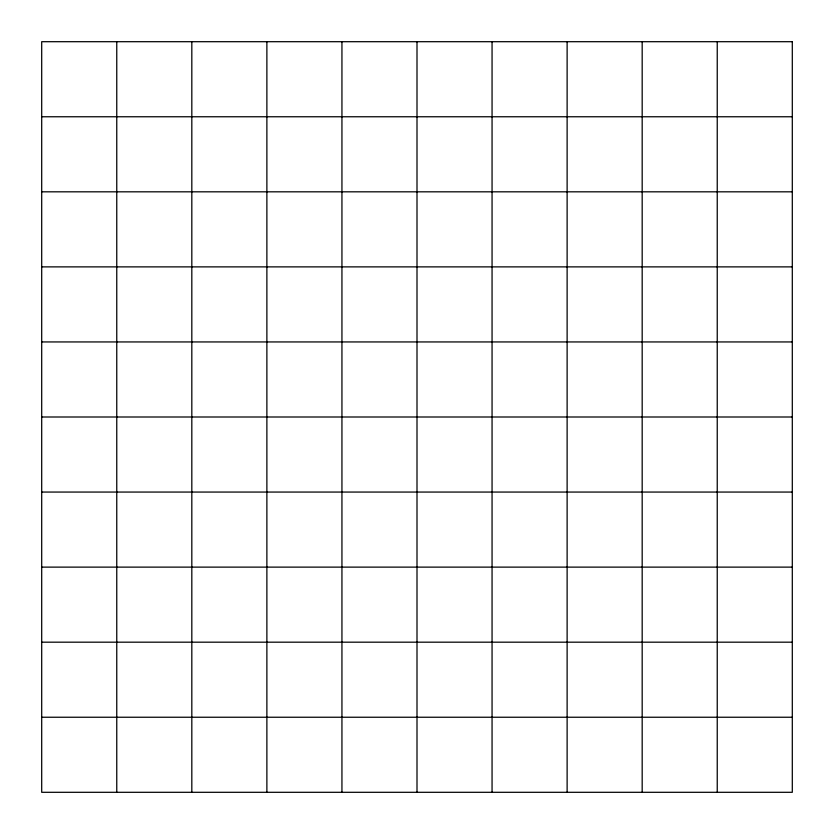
<?xml version="1.0" encoding="UTF-8"?>
<svg xmlns="http://www.w3.org/2000/svg" width="834" height="834" viewBox="0 0 834 834"><rect width="100%" height="100%" fill="white"/><g stroke="black" fill="none" stroke-linecap="round" stroke-linejoin="round"><path stroke-width="1.25" d="M41.7 116.76L792.3 116.76M41.7 191.82L792.3 191.82M41.7 266.88L792.3 266.88M41.7 341.94L792.3 341.94M41.7 417L792.3 417M41.7 492.06L792.3 492.06M41.7 567.12L792.3 567.12M41.7 642.18L792.3 642.18M41.7 717.24L792.3 717.24M717.24 41.7L717.24 792.3M642.18 41.7L642.18 792.3M567.12 41.7L567.12 792.3M492.06 41.7L492.06 792.3M417 41.7L417 792.3M341.94 41.7L341.94 792.3M266.88 41.7L266.88 792.3M191.82 41.7L191.82 792.3M116.76 41.7L116.76 792.3M792.3 41.7L41.7 41.7L41.7 792.3L792.3 792.3L792.3 41.7"/></g></svg>
